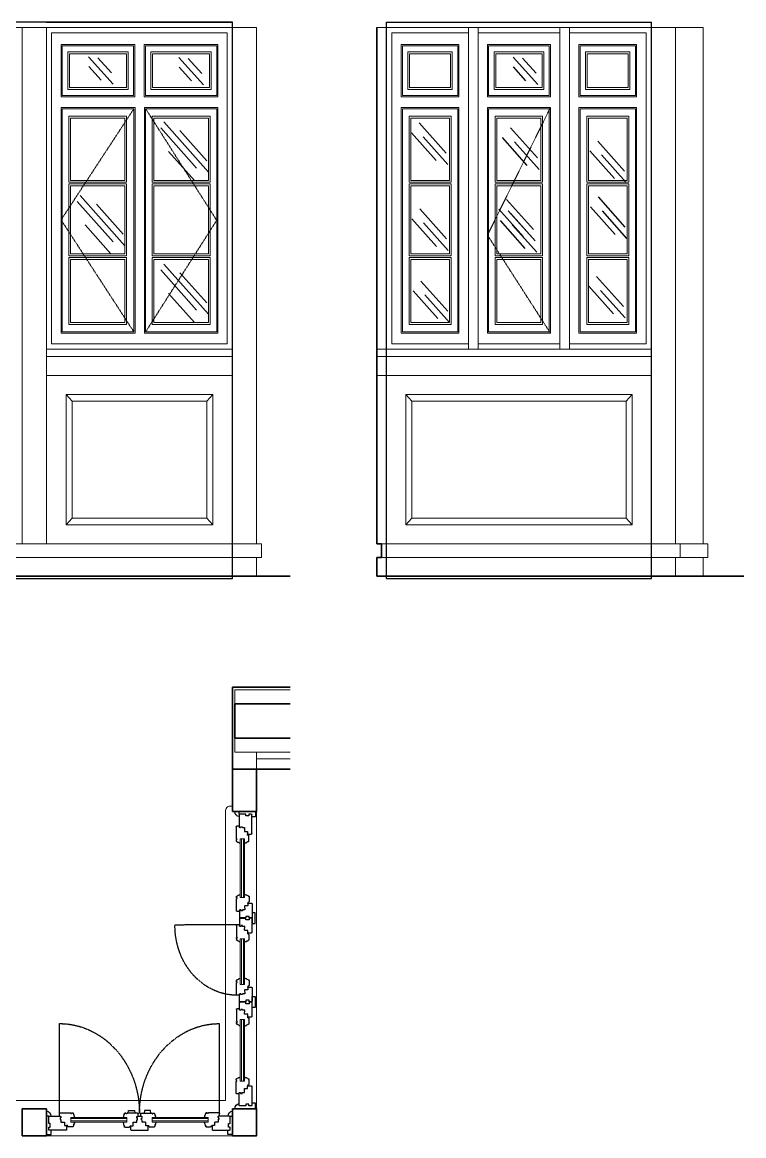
# Model space of a CAD drawing. Header units: inches. Extents: x -6116765 to 6074085, y -988255 to 3489801.
# Drawn here: x -849413 to -71985, y 1199295 to 2399139 of the extents above; entities that cross this region are included whole.
import ezdxf

# ---------------------------------------------------------------- set-up
doc = ezdxf.new("R2010")
doc.units = ezdxf.units.IN
doc.linetypes.add('HIDDEN', pattern=[0.375, 0.25, -0.125])
for name, color, linetype, lineweight in [('0_11mm_Line_Weight', 8, 'Continuous', 9), ('0_18mm_Line_Weight', 1, 'Continuous', 18), ('0_35mm_Line_Weight', 4, 'Continuous', 35), ('Window_Elevations', 1, 'Continuous', 18), ('Window_Frames', 250, 'Continuous', 25), ('Window_Glass', 1, 'Continuous', 18), ('Window_Pivot_Lines', 91, 'Continuous', 9)]:
    doc.layers.add(name, color=color, linetype=linetype, lineweight=lineweight)
for name, color, linetype in [('Doors_swing', 8, 'Continuous'), ('HATCH', 7, 'Continuous'), ('Structural_Concrete', 250, 'Continuous'), ('Wall', 7, 'Continuous')]:
    doc.layers.add(name, color=color, linetype=linetype)

# ---------------------------------------------------------------- blocks, each defined once
blk = doc.blocks.new('A$C02976811')
at = {"layer": 'HATCH', "color": 8}
for p, q in [((0, 38.8), (235.5, 274.3)), ((8.9, 92.5), (150.2, 233.8)), ((61.9, 57.5), (251.5, 247.1)), ((73.7, 0), (210, 136.3))]:
    blk.add_line(p, q, dxfattribs=at)
blk = doc.blocks.new('A$C61F03520')
at = {"layer": 'HATCH', "color": 8}
for p, q in [((8.9, 53.7), (150.2, 195)), ((0, 0), (129.5, 129.5)), ((61.9, 18.7), (192, 148.8))]:
    blk.add_line(p, q, dxfattribs=at)
blk = doc.blocks.new('A$C18D36F85')
at = {"layer": 'HATCH', "color": 8}
for p, q in [((0, 0), (129.5, 129.5)), ((8.9, 53.7), (79.6, 124.4)), ((61.9, 18.7), (126.9, 83.8))]:
    blk.add_line(p, q, dxfattribs=at)
blk = doc.blocks.new('doors_windows_set')
at = {"layer": '0_11mm_Line_Weight'}
for p, q in [((717.1, 8007.6), (717.1, 10433.3)), ((1275.8, 10433.3), (1275.8, 8922)), ((1326.6, 10433.3), (1326.6, 8922)), ((1758.3, 10433.3), (1758.3, 8922)), ((1809.1, 10433.3), (1809.1, 8922)), ((4035.1, 10433.3), (4035.1, 8007.6)), ((4162.1, 10433.3), (4162.1, 8007.6)), ((871.8, 8947.4), (871.8, 10407.9)), ((1275.8, 10407.9), (871.8, 10407.9)), ((1758.3, 10407.9), (1326.6, 10407.9)), ((2213, 10407.9), (1809.1, 10407.9)), ((2213, 8947.4), (2213, 10407.9)), ((3080.6, 10407.9), (3080.6, 8947.4)), ((4007.4, 10407.9), (3080.6, 10407.9)), ((4007.4, 8947.4), (4007.4, 10407.9)), ((871.8, 8947.4), (1275.8, 8947.4)), ((1326.6, 8947.4), (1758.3, 8947.4)), ((1809.1, 8947.4), (2213, 8947.4)), ((3080.6, 8947.4), (4007.4, 8947.4)), ((2240.7, 8922), (844.1, 8922)), ((2240.7, 8922), (2292.4, 8922)), ((4035.1, 8922), (3052.9, 8922)), ((2292.4, 8887), (844.1, 8887)), ((4035.1, 8887), (3052.9, 8887)), ((844.1, 8798.1), (2292.4, 8798.1)), ((4035.1, 8798.1), (3052.9, 8798.1)), ((945.7, 8709.2), (945.7, 8096.5)), ((2139.1, 8709.2), (945.7, 8709.2)), ((977.5, 8677.5), (945.7, 8709.2)), ((2107.4, 8677.5), (2139.1, 8709.2)), ((2139.1, 8709.2), (2139.1, 8096.5)), ((3156.8, 8096.5), (3156.8, 8709.2)), ((3188.6, 8677.5), (3156.8, 8709.2)), ((3156.8, 8709.2), (3931.2, 8709.2)), ((3899.4, 8677.5), (3931.2, 8709.2)), ((3931.2, 8709.2), (3931.2, 8096.5)), ((977.5, 8677.5), (977.5, 8128.2)), ((2107.4, 8677.5), (977.5, 8677.5)), ((2107.4, 8677.5), (2107.4, 8128.2)), ((3188.6, 8128.2), (3188.6, 8677.5)), ((3188.6, 8677.5), (3899.4, 8677.5)), ((3899.4, 8677.5), (3899.4, 8128.2)), ((977.5, 8128.2), (945.7, 8096.5)), ((977.5, 8128.2), (2107.4, 8128.2)), ((2107.4, 8128.2), (2139.1, 8096.5)), ((3156.8, 8096.5), (3188.6, 8128.2)), ((3899.4, 8128.2), (3188.6, 8128.2)), ((3931.2, 8096.5), (3899.4, 8128.2)), ((945.7, 8096.5), (2139.1, 8096.5)), ((3931.2, 8096.5), (3156.8, 8096.5)), ((691.7, 8007.6), (571.2, 8007.6)), ((691.7, 8007.6), (691.7, 7944.1)), ((717.1, 8007.6), (691.7, 8007.6)), ((717.1, 8007.6), (2267, 8007.6)), ((2925.9, 8007.6), (6380.3, 8007.6)), ((691.7, 7944.1), (571.2, 7944.1)), ((691.7, 7944.1), (717.1, 7944.1)), ((717.1, 7944.1), (717.1, 7855.2)), ((2267, 7944.1), (717.1, 7944.1)), ((2925.9, 7944.1), (6380.3, 7944.1))]:
    blk.add_line(p, q, dxfattribs=at)
for points in [[(921.8, 10107.6), (1225.8, 10107.6), (1225.8, 10353.4), (921.8, 10353.4)], [(927.8, 10113.6), (1219.8, 10113.6), (1219.8, 10347.4), (927.8, 10347.4)], [(956.8, 10142.6), (1190.8, 10142.6), (1190.8, 10318.4), (956.8, 10318.4)], [(965.8, 10151.6), (1181.8, 10151.6), (1181.8, 10309.4), (965.8, 10309.4)], [(1376.6, 10107.6), (1708.3, 10107.6), (1708.3, 10353.4), (1376.6, 10353.4)], [(1382.6, 10113.6), (1702.3, 10113.6), (1702.3, 10347.4), (1382.6, 10347.4)], [(1411.6, 10142.6), (1673.3, 10142.6), (1673.3, 10318.4), (1411.6, 10318.4)], [(1420.6, 10151.6), (1664.3, 10151.6), (1664.3, 10309.4), (1420.6, 10309.4)], [(2163, 10107.6), (1859.1, 10107.6), (1859.1, 10353.4), (2163, 10353.4)], [(2157, 10113.6), (1865.1, 10113.6), (1865.1, 10347.4), (2157, 10347.4)], [(2128, 10142.6), (1894.1, 10142.6), (1894.1, 10318.4), (2128, 10318.4)], [(2119, 10151.6), (1903.1, 10151.6), (1903.1, 10309.4), (2119, 10309.4)], [(3130.6, 10107.6), (3519, 10107.6), (3519, 10353.4), (3130.6, 10353.4)], [(3136.6, 10113.6), (3513, 10113.6), (3513, 10347.4), (3136.6, 10347.4)], [(3165.6, 10142.6), (3484, 10142.6), (3484, 10318.4), (3165.6, 10318.4)], [(3174.6, 10151.6), (3475, 10151.6), (3475, 10309.4), (3174.6, 10309.4)], [(3569, 10107.6), (3957.4, 10107.6), (3957.4, 10353.4), (3569, 10353.4)], [(3575, 10113.6), (3951.4, 10113.6), (3951.4, 10347.4), (3575, 10347.4)], [(3604, 10142.6), (3922.4, 10142.6), (3922.4, 10318.4), (3604, 10318.4)], [(3613, 10151.6), (3913.4, 10151.6), (3913.4, 10309.4), (3613, 10309.4)], [(921.8, 8997.4), (1225.8, 8997.4), (1225.8, 10057.6), (921.8, 10057.6)], [(927.8, 9003.4), (1219.8, 9003.4), (1219.8, 10051.6), (927.8, 10051.6)], [(1376.6, 8997.4), (1708.3, 8997.4), (1708.3, 10057.6), (1376.6, 10057.6)], [(1382.6, 9003.4), (1702.3, 9003.4), (1702.3, 10051.6), (1382.6, 10051.6)], [(2163, 8997.4), (1859.1, 8997.4), (1859.1, 10057.6), (2163, 10057.6)], [(2157, 9003.4), (1865.1, 9003.4), (1865.1, 10051.6), (2157, 10051.6)], [(3130.6, 8997.4), (3517.5, 8997.4), (3517.5, 10057.6), (3130.6, 10057.6)], [(3136.6, 9003.4), (3511.5, 9003.4), (3511.5, 10051.6), (3136.6, 10051.6)], [(3567.5, 8997.4), (3957.4, 8997.4), (3957.4, 10057.6), (3567.5, 10057.6)], [(3573.5, 9003.4), (3951.4, 9003.4), (3951.4, 10051.6), (3573.5, 10051.6)], [(962.8, 9706.1), (1184.8, 9706.1), (1184.8, 10016.6), (962.8, 10016.6)], [(971.8, 9715.1), (1175.8, 9715.1), (1175.8, 10007.6), (971.8, 10007.6)], [(1417.6, 9706.1), (1667.3, 9706.1), (1667.3, 10016.6), (1417.6, 10016.6)], [(1426.6, 9715.1), (1658.3, 9715.1), (1658.3, 10007.6), (1426.6, 10007.6)], [(2122, 9706.1), (1900.1, 9706.1), (1900.1, 10016.6), (2122, 10016.6)], [(2113, 9715.1), (1909.1, 9715.1), (1909.1, 10007.6), (2113, 10007.6)], [(3171.6, 9706.1), (3476.5, 9706.1), (3476.5, 10016.6), (3171.6, 10016.6)], [(3180.6, 9715.1), (3467.5, 9715.1), (3467.5, 10007.6), (3180.6, 10007.6)], [(3916.4, 9706.1), (3611.5, 9706.1), (3611.5, 10016.6), (3916.4, 10016.6)], [(3907.4, 9715.1), (3620.5, 9715.1), (3620.5, 10007.6), (3907.4, 10007.6)], [(962.8, 9360.4), (1184.8, 9360.4), (1184.8, 9698.7), (962.8, 9698.7)], [(971.8, 9369.4), (1175.8, 9369.4), (1175.8, 9689.7), (971.8, 9689.7)], [(1417.6, 9360.4), (1667.3, 9360.4), (1667.3, 9698.7), (1417.6, 9698.7)], [(1426.6, 9369.4), (1658.3, 9369.4), (1658.3, 9689.7), (1426.6, 9689.7)], [(2122, 9360.4), (1900.1, 9360.4), (1900.1, 9698.7), (2122, 9698.7)], [(2113, 9369.4), (1909.1, 9369.4), (1909.1, 9689.7), (2113, 9689.7)], [(3171.6, 9360.4), (3476.5, 9360.4), (3476.5, 9698.7), (3171.6, 9698.7)], [(3180.6, 9369.4), (3467.5, 9369.4), (3467.5, 9689.7), (3180.6, 9689.7)], [(3916.4, 9360.4), (3611.5, 9360.4), (3611.5, 9698.7), (3916.4, 9698.7)], [(3907.4, 9369.4), (3620.5, 9369.4), (3620.5, 9689.7), (3907.4, 9689.7)], [(962.8, 9038.4), (1184.8, 9038.4), (1184.8, 9353), (962.8, 9353)], [(971.8, 9047.4), (1175.8, 9047.4), (1175.8, 9344), (971.8, 9344)], [(1417.6, 9038.4), (1667.3, 9038.4), (1667.3, 9353), (1417.6, 9353)], [(1426.6, 9047.4), (1658.3, 9047.4), (1658.3, 9344), (1426.6, 9344)], [(2122, 9038.4), (1900.1, 9038.4), (1900.1, 9353), (2122, 9353)], [(2113, 9047.4), (1909.1, 9047.4), (1909.1, 9344), (2113, 9344)], [(3171.6, 9038.4), (3476.5, 9038.4), (3476.5, 9353), (3171.6, 9353)], [(3180.6, 9047.4), (3467.5, 9047.4), (3467.5, 9344), (3180.6, 9344)], [(3916.4, 9038.4), (3611.5, 9038.4), (3611.5, 9353), (3916.4, 9353)], [(3907.4, 9047.4), (3620.5, 9047.4), (3620.5, 9344), (3907.4, 9344)]]:
    blk.add_lwpolyline(points, close=True, dxfattribs=at)
at = {"layer": '0_18mm_Line_Weight'}
for p, q in [((3040.4, 7322.4), (2748.4, 7322.4)), ((3040.4, 7322.4), (3040.4, 7255.4)), ((3040.4, 7095.4), (3040.4, 7028.4)), ((2748.4, 7028.4), (3040.4, 7028.4)), ((2925.9, 6948.4), (2925.9, 7028.4)), ((2748.4, 6998.4), (2925.9, 6998.4)), ((2925.9, 5354.2), (2925.9, 6750.7)), ((6215.2, 5392.3), (3091, 5392.3)), ((4035.1, 5227.2), (3052.9, 5227.2))]:
    blk.add_line(p, q, dxfattribs=at)
blk.add_lwpolyline([(3091, 5392.3), (3091, 6750.7, 0.414214), (3065.6, 6776.1), (3052.9, 6776.1)], format="xyb", dxfattribs=at)
at = {"layer": '0_35mm_Line_Weight'}
for p, q in [((2292.4, 10433.3), (2292.4, 8007.6)), ((2267, 8007.6), (2267, 7944.1)), ((2292.4, 8007.6), (2267, 8007.6)), ((2267, 7944.1), (2292.4, 7944.1)), ((2292.4, 7944.1), (2292.4, 7855.2)), ((356.9, 7855.2), (2292.4, 7855.2)), ((6557.9, 7855.2), (2748.4, 7855.2)), ((2748.4, 7334.9), (3052.9, 7334.9)), ((3052.9, 7334.9), (3052.9, 6948.4)), ((2748.4, 7255.4), (3040.4, 7255.4)), ((3040.4, 7255.4), (3040.4, 7095.4)), ((3040.4, 7095.4), (2748.4, 7095.4)), ((2748.4, 6948.4), (3052.9, 6948.4)), ((2925.9, 6750.7), (2925.9, 6948.4)), ((3052.9, 6750.7), (3052.9, 6948.4)), ((3052.9, 6750.7), (2925.9, 6750.7))]:
    blk.add_line(p, q, dxfattribs=at)
for points in [[(3052.9, 5354.2), (2925.9, 5354.2), (2925.9, 5227.2), (3052.9, 5227.2)], [(4035.1, 5354.2), (4162.1, 5354.2), (4162.1, 5227.2), (4035.1, 5227.2)]]:
    blk.add_lwpolyline(points, close=True, dxfattribs=at)
at = {"layer": 'Doors_swing', "color": 8, "linetype": 'HIDDEN', "ltscale": 7}
for p, q in [((3029.8, 6217.7), (3356.8, 6217)), ((3122, 5331.9), (3122, 5753.9)), ((3966, 5331.9), (3966, 5753.9))]:
    blk.add_line(p, q, dxfattribs=at)
for centre, radius, start, end in [((3029.2, 6214.7), 327.6, 270.0011, 0.4005), ((3122, 5331.9), 422, 0.0007, 89.9993), ((3966, 5331.9), 422, 90.0007, 179.9993)]:
    blk.add_arc(centre, radius, start, end, dxfattribs=at)
at = {"layer": 'Structural_Concrete', "color": 2, "linetype": 'HIDDEN', "ltscale": 10}
for p, q in [((844.1, 7845.2), (844.1, 10457.9)), ((2240.7, 10457.9), (844.1, 10457.9)), ((2240.7, 7845.2), (2240.7, 10457.9)), ((3052.9, 8847), (3052.9, 10457.9)), ((4035.1, 10457.9), (3052.9, 10457.9)), ((2240.7, 7845.2), (844.1, 7845.2))]:
    blk.add_line(p, q, dxfattribs=at)
blk.add_lwpolyline([(3052.9, 10457.9), (6253.3, 10457.9), (6253.3, 7845.2), (3052.9, 7845.2)], close=True, dxfattribs=at)
at = {"layer": 'Window_Elevations', "color": 2}
for p, q in [((571.2, 10433.3), (571.2, 8007.6)), ((2292.4, 10433.3), (571.2, 10433.3)), ((844.1, 10433.3), (844.1, 8007.6)), ((2240.7, 10433.3), (2240.7, 8922)), ((2925.9, 10433.3), (2925.9, 8007.6)), ((2925.9, 10433.3), (6380.3, 10433.3)), ((3052.9, 10433.3), (3052.9, 8007.6)), ((545.8, 8007.6), (545.8, 7944.1)), ((571.2, 8007.6), (545.8, 8007.6)), ((844.1, 8007.6), (2240.7, 8007.6)), ((2900.5, 8007.6), (2900.5, 7944.1)), ((2925.9, 8007.6), (2900.5, 8007.6)), ((3052.9, 8007.6), (6253.3, 8007.6)), ((545.8, 7944.1), (571.2, 7944.1)), ((571.2, 7944.1), (571.2, 7855.2)), ((2900.5, 7944.1), (2925.9, 7944.1)), ((2925.9, 7944.1), (2925.9, 7855.2))]:
    blk.add_line(p, q, dxfattribs=at)
at = {"layer": 'Window_Frames'}
for p, q in [((3017.4, 6737.3), (3017.4, 6750.7)), ((2950.4, 6316.2), (2950.4, 6253.5)), ((2971.1, 6319.3), (2953.1, 6319.2)), ((3016.2, 6282.3), (3016.2, 6216.7)), ((2950.4, 6182.8), (2950.4, 6245.5)), ((2953.4, 6250.5), (2965.4, 6250.5)), ((2953.4, 6248.5), (2965.4, 6248.5)), ((2965.4, 6257.5), (2982.4, 6257.6)), ((2965.4, 6250.5), (2965.4, 6257.5)), ((2965.4, 6248.5), (2965.4, 6241.5)), ((2965.4, 6241.5), (2982.4, 6241.4)), ((2982.4, 6257.6), (2982.4, 6250.6)), ((2982.4, 6250.6), (3013.2, 6250.7)), ((2982.4, 6241.4), (2982.4, 6248.4)), ((2982.4, 6248.4), (3013.2, 6248.3)), ((2971.1, 6179.7), (2953.1, 6179.8)), ((2950.4, 5922.1), (2950.4, 5859.4)), ((2971.1, 5925.2), (2953.1, 5925.1)), ((2965.4, 5863.4), (2982.4, 5863.5)), ((2965.4, 5856.4), (2965.4, 5863.4)), ((2982.4, 5863.5), (2982.4, 5856.5)), ((3016.2, 5822.6), (3016.2, 5888.1)), ((2950.4, 5788.7), (2950.4, 5851.4)), ((2953.4, 5856.4), (2965.4, 5856.4)), ((2953.4, 5854.4), (2965.4, 5854.3)), ((2965.4, 5854.3), (2965.4, 5847.3)), ((2965.4, 5847.3), (2982.4, 5847.3)), ((2982.4, 5856.5), (3013.2, 5856.6)), ((2982.4, 5847.3), (2982.4, 5854.3)), ((2982.4, 5854.3), (3013.2, 5854.1)), ((2971.1, 5785.6), (2953.1, 5785.6)), ((3066.4, 5318.6), (3052.9, 5318.6)), ((3536, 5317.4), (3552, 5317.4)), ((4021.7, 5318.6), (4035.1, 5318.6))]:
    blk.add_line(p, q, dxfattribs=at)
for points in [[(2932.3, 6750.7), (2932.3, 6725.3), (2951.3, 6725.3)], [(2932.3, 5354.2), (2932.3, 5379.6), (2951.3, 5379.6)], [(3484.1, 5333.4), (3486.1, 5345.7), (3518.1, 5345.6), (3519.9, 5333.4)], [(3603.9, 5333.4), (3602, 5345.7), (3569.9, 5345.6), (3568.1, 5333.4)], [(3052.9, 5233.5), (3078.3, 5233.5), (3078.3, 5252.6)], [(4035.1, 5233.5), (4009.7, 5233.5), (4009.7, 5252.6)]]:
    blk.add_lwpolyline(points, dxfattribs=at)
for points in [[(3017.4, 6680.7), (3017.4, 6676.7, -0.414214), (3015.4, 6674.7), (3011.4, 6674.7, -0.414214), (3010.4, 6675.7), (3010.4, 6678.7), (3002.4, 6678.7), (3002.4, 6675.7, -0.414214), (3001.4, 6674.7), (2990.4, 6674.7), (2990.4, 6656.6, -0.414214), (2989.4, 6655.6), (2973.4, 6655.6), (2973.4, 6644.6, -0.414214), (2972.4, 6643.6), (2954.3, 6643.6, -0.414214), (2951.3, 6646.6), (2951.3, 6735, -0.414214), (2954.3, 6738), (2965.4, 6738), (2966.4, 6737), (2966.4, 6730), (2983.4, 6730), (2983.4, 6737), (2984.4, 6738), (3014.4, 6738, -0.414214), (3017.4, 6735)], [(3017.4, 5424.2), (3017.4, 5428.2, 0.414214), (3015.4, 5430.2), (3011.4, 5430.2, 0.414214), (3010.4, 5429.2), (3010.4, 5426.2), (3002.4, 5426.2), (3002.4, 5429.2, 0.414214), (3001.4, 5430.2), (2990.4, 5430.2), (2990.4, 5448.2, 0.414214), (2989.4, 5449.2), (2973.4, 5449.2), (2973.4, 5460.3, 0.414214), (2972.4, 5461.3), (2954.3, 5461.3, 0.414214), (2951.3, 5458.3), (2951.3, 5369.9, 0.414214), (2954.3, 5366.9), (2965.4, 5366.9), (2966.4, 5367.9), (2966.4, 5374.9), (2983.4, 5374.9), (2983.4, 5367.9), (2984.4, 5366.9), (3014.4, 5366.9, 0.414214), (3017.4, 5369.9)], [(3123, 5318.6), (3127, 5318.6, -0.414214), (3129, 5316.6), (3129, 5312.6, -0.414214), (3128, 5311.6), (3125, 5311.6), (3125, 5303.6), (3128, 5303.6, -0.414214), (3129, 5302.6), (3129, 5291.6), (3147, 5291.6, -0.414214), (3148, 5290.6), (3148, 5274.6), (3159, 5274.6, -0.414214), (3160, 5273.6), (3160, 5255.6, -0.414214), (3157, 5252.6), (3068.6, 5252.6, -0.414214), (3065.6, 5255.6), (3065.6, 5266.6), (3066.6, 5267.6), (3073.6, 5267.6), (3073.6, 5284.6), (3066.6, 5284.6), (3065.6, 5285.6), (3065.6, 5315.6, -0.414214), (3068.6, 5318.6)], [(3965, 5318.6), (3961, 5318.6, 0.414214), (3959, 5316.6), (3959, 5312.6, 0.414214), (3960, 5311.6), (3963, 5311.6), (3963, 5303.6), (3960, 5303.6, 0.414214), (3959, 5302.6), (3959, 5291.6), (3941, 5291.6, 0.414214), (3940, 5290.6), (3940, 5274.6), (3929, 5274.6, 0.414214), (3928, 5273.6), (3928, 5255.6, 0.414214), (3931, 5252.6), (4019.4, 5252.6, 0.414214), (4022.4, 5255.6), (4022.4, 5266.6), (4021.4, 5267.6), (4014.4, 5267.6), (4014.4, 5284.6), (4021.4, 5284.6), (4022.4, 5285.6), (4022.4, 5315.6, 0.414214), (4019.4, 5318.6)]]:
    blk.add_lwpolyline(points, format="xyb", close=True, dxfattribs=at)
for points in [[(2989.3, 6601), (2984.3, 6603.6), (2981.3, 6603.6, 0.180533), (2978.6, 6605.9), (2974, 6607.2, -0.244999), (2971.3, 6609.7), (2969.3, 6609.7, -0.414214), (2967.3, 6611.7), (2967.3, 6635.2, -0.31546), (2969.3, 6638), (2973.4, 6639.5), (2973.4, 6644.6)], [(3017.8, 6681.1), (3017.8, 6680.7, -0.548093), (3018.7, 6681.7), (3030.7, 6681.7, -0.414214), (3033.7, 6678.6), (3033.7, 6623.4, -0.339249), (3031.4, 6621.4), (3030.4, 6621.4), (3030.4, 6618.4), (3031.4, 6618.4, -0.330757), (3033.7, 6616.4), (3033.7, 6611.4, -0.325141), (3031.4, 6609.4), (3029.4, 6609.4, -0.244999), (3026.6, 6606.9), (3022, 6605.7, 0.180533), (3019.3, 6603.5), (3016.2, 6603.5), (3012.3, 6601.4)], [(2989.3, 6362.4), (2983.1, 6359.3), (2980.1, 6359.3, -0.180533), (2977.4, 6357), (2972.8, 6355.8, 0.244999), (2970.1, 6353.3), (2968.1, 6353.3, 0.414214), (2966.1, 6351.3), (2966.1, 6327.7, 0.31546), (2968.1, 6324.9), (2972.1, 6323.5), (2972.1, 6307.3), (2988.1, 6307.3, -0.414214), (2989.1, 6306.3), (2989, 6288.3), (3000.1, 6288.3, -0.414214), (3001.1, 6287.3), (3001, 6284.3), (3009.1, 6284.2), (3009.1, 6287.2, -0.414214), (3010.1, 6288.2), (3014.2, 6288.2, -0.414214), (3016.2, 6286.2), (3016.2, 6282.3), (3016.2, 6282.3, 0.414214), (3017.2, 6281.3), (3029.2, 6281.3, 0.414214), (3032.2, 6284.3), (3032.2, 6339.3, 0.413723), (3030.2, 6341.3), (3029.2, 6341.3), (3029.2, 6344.3), (3030.2, 6344.3, 0.414214), (3032.2, 6346.3), (3032.2, 6351.3, 0.414214), (3030.2, 6353.3), (3028.2, 6353.3, 0.244999), (3025.4, 6355.8), (3020.8, 6357, -0.180533), (3018.2, 6359.3), (3015, 6359.2), (3012.3, 6360.7)], [(2989.3, 6136.6), (2983.1, 6139.7), (2980.1, 6139.7, 0.180533), (2977.4, 6142), (2972.8, 6143.2, -0.244999), (2970.1, 6145.7), (2968.1, 6145.7, -0.414214), (2966.1, 6147.7), (2966.1, 6171.3, -0.31546), (2968.1, 6174.1), (2972.1, 6175.5), (2972.1, 6191.7), (2988.1, 6191.7, 0.414214), (2989.1, 6192.7), (2989, 6210.7), (3000.1, 6210.8, 0.414214), (3001.1, 6211.8), (3001, 6214.8), (3009.1, 6214.8), (3009.1, 6211.8, 0.414214), (3010.1, 6210.8), (3014.2, 6210.8, 0.414214), (3016.2, 6212.8), (3016.2, 6216.7), (3016.2, 6216.7, -0.414214), (3017.2, 6217.7), (3029.2, 6217.7, -0.414214), (3032.2, 6214.7), (3032.2, 6159.8, -0.413723), (3030.2, 6157.8), (3029.2, 6157.8), (3029.2, 6154.8), (3030.2, 6154.8, -0.414214), (3032.2, 6152.8), (3032.2, 6147.7, -0.414214), (3030.2, 6145.7), (3028.2, 6145.7, -0.244999), (3025.4, 6143.2), (3020.8, 6142, 0.180533), (3018.2, 6139.7), (3015, 6139.8), (3012.3, 6138.3)], [(2989.3, 5968.3), (2983.1, 5965.1), (2980.1, 5965.1, -0.180533), (2977.4, 5962.9), (2972.8, 5961.6, 0.244999), (2970.1, 5959.1), (2968.1, 5959.1, 0.414214), (2966.1, 5957.1), (2966.1, 5933.6, 0.31546), (2968.1, 5930.8), (2972.1, 5929.4), (2972.1, 5913.2), (2988.1, 5913.2, -0.414214), (2989.1, 5912.2), (2989, 5894.1), (3000.1, 5894.1, -0.414214), (3001.1, 5893.1), (3001, 5890.1), (3009.1, 5890.1), (3009.1, 5893.1, -0.414214), (3010.1, 5894.1), (3014.2, 5894.1, -0.414214), (3016.2, 5892.1), (3016.2, 5888.1), (3016.2, 5888.1, 0.414214), (3017.2, 5887.1), (3029.2, 5887.1, 0.414214), (3032.2, 5890.1), (3032.2, 5945.1, 0.413723), (3030.2, 5947.1), (3029.2, 5947.1), (3029.2, 5950.1), (3030.2, 5950.1, 0.414214), (3032.2, 5952.1), (3032.2, 5957.1, 0.414214), (3030.2, 5959.1), (3028.2, 5959.1, 0.244999), (3025.4, 5961.6), (3020.8, 5962.9, -0.180533), (3018.2, 5965.1), (3015, 5965.1), (3012.3, 5966.6)], [(2989.3, 5742.5), (2983.1, 5745.6), (2980.1, 5745.6, 0.180533), (2977.4, 5747.9), (2972.8, 5749.1, -0.244999), (2970.1, 5751.6), (2968.1, 5751.6, -0.414214), (2966.1, 5753.6), (2966.1, 5777.1, -0.31546), (2968.1, 5780), (2972.1, 5781.4), (2972.1, 5797.6), (2988.1, 5797.6, 0.414214), (2989.1, 5798.6), (2989, 5816.6), (3000.1, 5816.6, 0.414214), (3001.1, 5817.6), (3001, 5820.6), (3009.1, 5820.6), (3009.1, 5817.6, 0.414214), (3010.1, 5816.6), (3014.2, 5816.6, 0.414214), (3016.2, 5818.6), (3016.2, 5822.6), (3016.2, 5822.6, -0.414214), (3017.2, 5823.6), (3029.2, 5823.6, -0.414214), (3032.2, 5820.6), (3032.2, 5765.6, -0.413723), (3030.2, 5763.6), (3029.2, 5763.6), (3029.2, 5760.6), (3030.2, 5760.6, -0.414214), (3032.2, 5758.6), (3032.2, 5753.6, -0.414214), (3030.2, 5751.6), (3028.2, 5751.6, -0.244999), (3025.4, 5749.1), (3020.8, 5747.9, 0.180533), (3018.2, 5745.6), (3015, 5745.7), (3012.3, 5744.2)], [(2989.3, 5503.9), (2984.3, 5501.3), (2981.3, 5501.3, -0.180533), (2978.6, 5499), (2974, 5497.7, 0.244999), (2971.3, 5495.2), (2969.3, 5495.2, 0.414214), (2967.3, 5493.2), (2967.3, 5469.7, 0.31546), (2969.3, 5466.9), (2973.4, 5465.4), (2973.4, 5460.3)], [(3017.8, 5423.8), (3017.8, 5424.2, 0.548093), (3018.7, 5423.2), (3030.7, 5423.2, 0.414214), (3033.7, 5426.2), (3033.7, 5481.5, 0.339249), (3031.4, 5483.5), (3030.4, 5483.5), (3030.4, 5486.5), (3031.4, 5486.5, 0.330757), (3033.7, 5488.5), (3033.7, 5493.5, 0.325141), (3031.4, 5495.5), (3029.4, 5495.5, 0.244999), (3026.6, 5498), (3022, 5499.2, -0.180533), (3019.3, 5501.4), (3016.2, 5501.4), (3012.3, 5503.5)], [(3122.6, 5319), (3123, 5319, -0.548093), (3122, 5319.9), (3122, 5331.9, -0.414214), (3125, 5334.9), (3180.3, 5334.9, -0.339249), (3182.3, 5332.6), (3182.3, 5331.6), (3185.3, 5331.6), (3185.3, 5332.6, -0.330757), (3187.3, 5334.9), (3192.3, 5334.9, -0.325141), (3194.3, 5332.6), (3194.3, 5330.6, -0.244999), (3196.7, 5327.8), (3198, 5323.2, 0.180533), (3200.2, 5320.5), (3200.1, 5317.4), (3202.3, 5313.5)], [(3202.6, 5290.6), (3200.1, 5285.5), (3200, 5282.5, 0.180533), (3197.8, 5279.8), (3196.5, 5275.2, -0.244999), (3194, 5272.5), (3194, 5270.5, -0.414214), (3192, 5268.5), (3168.5, 5268.5, -0.31546), (3165.6, 5270.5), (3164.2, 5274.6), (3159, 5274.6)], [(3455.9, 5290.5), (3459, 5284.3), (3459, 5281.3, -0.180533), (3461.3, 5278.7), (3462.5, 5274, 0.244999), (3465, 5271.3), (3465, 5269.3, 0.414214), (3467, 5267.3), (3490.5, 5267.3, 0.31546), (3493.4, 5269.3), (3494.8, 5273.3), (3511, 5273.3), (3511, 5289.3, -0.414214), (3512, 5290.3), (3530, 5290.3), (3530, 5301.3, -0.414214), (3531, 5302.3), (3534, 5302.3), (3534, 5310.3), (3531, 5310.3, -0.414214), (3530, 5311.3), (3530.1, 5315.4, -0.414214), (3532.1, 5317.4), (3536, 5317.4), (3536, 5317.4, 0.414214), (3537, 5318.4), (3537, 5330.4, 0.414214), (3534, 5333.4), (3479, 5333.4, 0.413723), (3477, 5331.4), (3477, 5330.4), (3474, 5330.4), (3474, 5331.4, 0.414214), (3472, 5333.4), (3467, 5333.4, 0.414214), (3465, 5331.4), (3465, 5329.4, 0.244999), (3462.5, 5326.7), (3461.3, 5322, -0.180533), (3459, 5319.4), (3459.1, 5316.2), (3457.6, 5313.5)], [(3632.1, 5290.5), (3629, 5284.3), (3629, 5281.3, 0.180533), (3626.7, 5278.7), (3625.5, 5274, -0.244999), (3623, 5271.3), (3623, 5269.3, -0.414214), (3621, 5267.3), (3597.5, 5267.3, -0.31546), (3594.6, 5269.3), (3593.2, 5273.3), (3577, 5273.3), (3577, 5289.3, 0.414214), (3576, 5290.3), (3558, 5290.3), (3558, 5301.3, 0.414214), (3557, 5302.3), (3554, 5302.3), (3554, 5310.3), (3557, 5310.3, 0.414214), (3558, 5311.3), (3558, 5315.4, 0.414214), (3556, 5317.4), (3552, 5317.4), (3552, 5317.4, -0.414214), (3551, 5318.4), (3551, 5330.4, -0.414214), (3554, 5333.4), (3609, 5333.4, -0.413723), (3611, 5331.4), (3611, 5330.4), (3614, 5330.4), (3614, 5331.4, -0.414214), (3616, 5333.4), (3621, 5333.4, -0.414214), (3623, 5331.4), (3623, 5329.4, -0.244999), (3625.5, 5326.7), (3626.7, 5322, 0.180533), (3629, 5319.4), (3628.9, 5316.2), (3630.4, 5313.5)], [(3885.4, 5290.6), (3888, 5285.5), (3888, 5282.5, -0.180533), (3890.2, 5279.8), (3891.5, 5275.2, 0.244999), (3894, 5272.5), (3894, 5270.5, 0.414214), (3896, 5268.5), (3919.6, 5268.5, 0.31546), (3922.4, 5270.5), (3923.8, 5274.6), (3929, 5274.6)], [(3965.5, 5319), (3965, 5319, 0.548093), (3966, 5319.9), (3966, 5331.9, 0.414214), (3963, 5334.9), (3907.8, 5334.9, 0.339249), (3905.8, 5332.6), (3905.8, 5331.6), (3902.8, 5331.6), (3902.8, 5332.6, 0.330757), (3900.7, 5334.9), (3895.7, 5334.9, 0.325141), (3893.8, 5332.6), (3893.8, 5330.6, 0.244999), (3891.3, 5327.8), (3890.1, 5323.2, -0.180533), (3887.8, 5320.5), (3887.9, 5317.4), (3885.8, 5313.5)], [(3500, 5273.3, 0.185242), (3499, 5270.3), (3499, 5254.3, 0.414214), (3502, 5251.3), (3586, 5251.3, 0.397268), (3589, 5254.4), (3589, 5272.4, 0.414214), (3588, 5273.4)]]:
    blk.add_lwpolyline(points, format="xyb", dxfattribs=at)
for points in [[(2950.4, 6224.1), (2934.2, 6224.1), (2934.2, 6274.9), (2950.4, 6274.9)], [(2950.4, 5880.8), (2934.2, 5880.8), (2934.2, 5830), (2950.4, 5830)]]:
    blk.add_lwpolyline(points, close=True, dxfattribs=at)
for centre, radius, start, end in [((3017.4, 6750.7), 23.8, 270, 360), ((2952.9, 6316.7), 2.54, 85.87, 190.8904), ((2971.1, 6318.3), 1, 0.2459, 90.2459), ((2953.4, 6253.5), 3, 180.2459, 270.2459), ((2953.4, 6245.5), 3, 89.7541, 179.7541), ((3013.2, 6253.7), 3, 270.2459, 0.2459), ((3013.2, 6245.3), 3, 359.7541, 89.7541), ((2952.9, 6182.3), 2.54, 169.1096, 274.13), ((2971.1, 6180.7), 1, 269.7541, 359.7541), ((2952.9, 5922.6), 2.54, 85.87, 190.8904), ((2971.1, 5924.2), 1, 0.2459, 90.2459), ((2953.4, 5859.4), 3, 180.2459, 270.2459), ((3013.2, 5859.6), 3, 270.2459, 0.2459), ((2953.4, 5851.4), 3, 89.7541, 179.7541), ((3013.2, 5851.1), 3, 359.7541, 89.7541), ((2952.9, 5788.2), 2.54, 169.1096, 274.13), ((2971.1, 5786.6), 1, 269.7541, 359.7541), ((3017.4, 5354.2), 23.8, 0, 90), ((3052.9, 5318.6), 23.8, 360, 90), ((4035.1, 5318.6), 23.8, 90, 180)]:
    blk.add_arc(centre, radius, start, end, dxfattribs=at)
at = {"layer": 'Window_Glass'}
for p, q in [((2989.3, 6621.4), (3012.3, 6621.4)), ((2989.3, 6346.6), (2989.3, 6621.4)), ((2995.3, 6346.6), (2995.3, 6621.4)), ((3006.3, 6621.4), (3006.3, 6346.7)), ((3012.3, 6621.4), (3012.3, 6346.7)), ((3012.3, 6346.7), (2989.3, 6346.6)), ((2989.3, 6152.4), (3012.3, 6152.3)), ((2989.3, 5937.2), (2989.3, 6152.4)), ((2995.3, 5937.2), (2995.3, 6152.4)), ((3006.3, 6152.3), (3006.3, 5937.4)), ((3012.3, 6152.3), (3012.3, 5937.4)), ((3012.3, 5937.4), (2989.3, 5937.2)), ((2989.3, 5773.5), (3012.3, 5773.5)), ((2989.3, 5483.4), (2989.3, 5773.5)), ((2995.3, 5483.4), (2995.3, 5773.5)), ((3006.3, 5773.5), (3006.3, 5483.5)), ((3012.3, 5773.5), (3012.3, 5483.5)), ((3012.3, 5483.5), (2989.3, 5483.4)), ((3182.3, 5313.5), (3182.2, 5290.6)), ((3182.2, 5296.6), (3476.8, 5296.6)), ((3182.2, 5290.6), (3476.8, 5290.6)), ((3476.8, 5313.5), (3182.3, 5313.5)), ((3476.8, 5307.5), (3182.3, 5307.5)), ((3476.8, 5290.6), (3476.8, 5313.5)), ((3611.2, 5290.6), (3611.2, 5313.5)), ((3611.2, 5313.5), (3905.7, 5313.5)), ((3611.2, 5307.5), (3905.7, 5307.5)), ((3905.8, 5296.6), (3611.2, 5296.6)), ((3905.8, 5290.6), (3611.2, 5290.6)), ((3905.7, 5313.5), (3905.8, 5290.6))]:
    blk.add_line(p, q, dxfattribs=at)
at = {"layer": 'Window_Pivot_Lines', "color": 9, "linetype": 'HIDDEN', "ltscale": 10}
for points in [[(1376.6, 10057.6), (1708.3, 9457.6), (1376.6, 8997.4)], [(3511.5, 10051.6), (3136.6, 9527.5), (3511.5, 9003.4)], [(3573.5, 10051.6), (3957.4, 9529.5), (3573.5, 9003.4)]]:
    blk.add_lwpolyline(points, dxfattribs=at)
at = {"layer": '0_11mm_Line_Weight'}
for name, p in [('A$C18D36F85', (1443.5, 10164.8)), ('A$C18D36F85', (3206.9, 10163.5)), ('A$C18D36F85', (3683.3, 10166.6)), ('A$C61F03520', (1436.5, 9767)), ('A$C61F03520', (1917.7, 9789.9)), ('A$C02976811', (3180.6, 9715.1)), ('A$C61F03520', (976.9, 9705)), ('A$C61F03520', (972.9, 9442.2)), ('A$C61F03520', (1457.4, 9430.9)), ('A$C02976811', (3620.5, 9369.4)), ('A$C61F03520', (1915.8, 9386.2)), ('A$C61F03520', (1448.5, 9377.1)), ('A$C02976811', (3180.6, 9047.4)), ('A$C61F03520', (982.5, 9068.9)), ('A$C61F03520', (1909.1, 9047.4))]:
    blk.add_blockref(name, p, dxfattribs=at)

msp = doc.modelspace()

# ---------------------------------------------------------------- block references
at = {"layer": 'Wall', "xscale": -204.3088964924482, "yscale": 229.3845259082618, "zscale": 204.3088964924482}
msp.add_blockref('doors_windows_set', (936.069, 266.519), dxfattribs=at)

doc.saveas('drawing.dxf')
